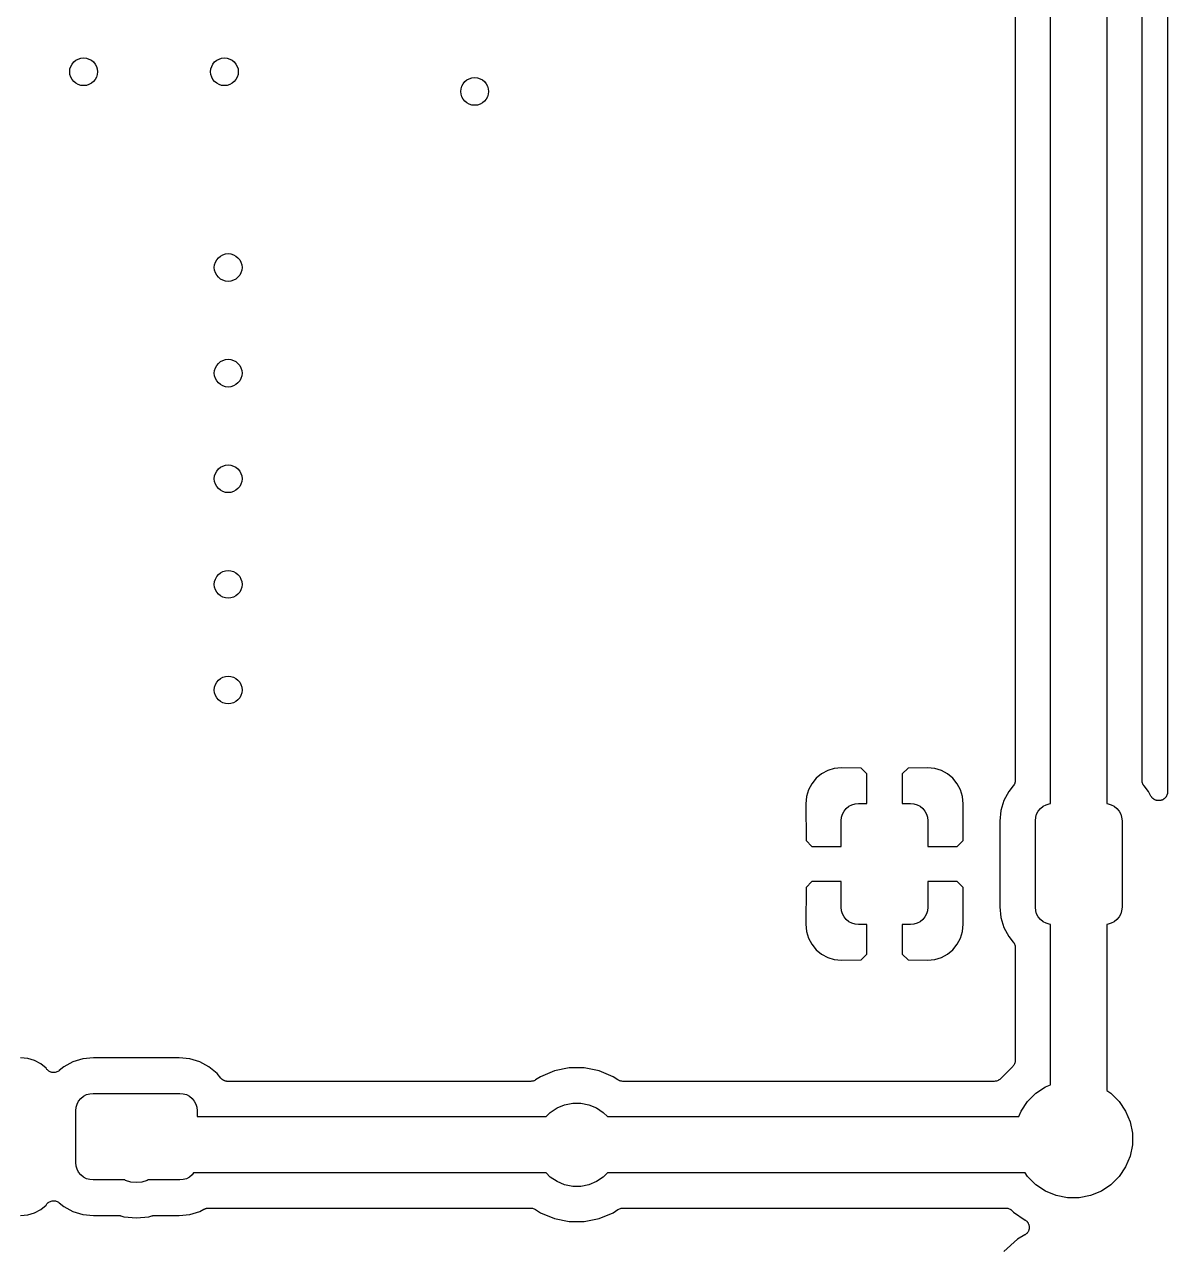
# Model space of a CAD drawing. Extents: x 105 to 193.4, y -145.7 to -72.2.
# Drawn here: x 176.95 to 193.44, y -107.88 to -90.25 of the extents above; entities that cross this region are included whole.
import ezdxf

# ---------------------------------------------------------------- set-up
doc = ezdxf.new("R2010")
doc.units = 0
doc.layers.add('BLACK', color=7, linetype='CONTINUOUS')

msp = doc.modelspace()

# ---------------------------------------------------------------- linework, layer by layer
at = {"layer": 'BLACK', "linetype": 'CONTINUOUS'}
for p, q in [((193.436, -72.313), (193.436, -101.321)), ((192.56, -88.772), (192.56, -101.49)), ((193.068, -101.156), (193.068, -88.8031)), ((191.748, -101.49), (191.748, -88.9203)), ((191.24, -89.1834), (191.24, -101.156)), ((188.534, -101.015), (188.445, -101.063)), ((188.629, -100.986), (188.534, -101.015)), ((188.735, -100.976), (188.629, -100.986)), ((189.015, -100.979), (188.735, -100.976)), ((189.1, -101.063), (189.015, -100.979)), ((189.693, -100.979), (189.608, -101.063)), ((189.973, -100.976), (189.693, -100.979)), ((190.079, -100.986), (189.973, -100.976)), ((190.174, -101.015), (190.079, -100.986)), ((190.263, -101.063), (190.174, -101.015)), ((188.305, -101.203), (188.257, -101.292)), ((188.368, -101.126), (188.305, -101.203)), ((188.445, -101.063), (188.368, -101.126)), ((189.1, -101.487), (189.1, -101.063)), ((189.608, -101.063), (189.608, -101.487)), ((190.34, -101.126), (190.263, -101.063)), ((190.403, -101.203), (190.34, -101.126)), ((190.451, -101.292), (190.403, -101.203)), ((191.229, -101.206), (191.227, -101.211)), ((191.231, -101.199), (191.229, -101.206)), ((191.234, -101.193), (191.231, -101.199)), ((191.235, -101.188), (191.234, -101.193)), ((191.237, -101.182), (191.235, -101.188)), ((191.238, -101.175), (191.237, -101.182)), ((191.239, -101.169), (191.238, -101.175)), ((191.24, -101.158), (191.239, -101.163)), ((191.239, -101.163), (191.239, -101.169)), ((191.24, -101.156), (191.24, -101.158)), ((193.069, -101.161), (193.068, -101.156)), ((193.069, -101.167), (193.069, -101.161)), ((193.07, -101.174), (193.069, -101.167)), ((193.071, -101.181), (193.07, -101.174)), ((193.072, -101.186), (193.071, -101.181)), ((193.073, -101.191), (193.072, -101.186)), ((193.076, -101.198), (193.073, -101.191)), ((193.078, -101.204), (193.076, -101.198)), ((193.081, -101.209), (193.078, -101.204)), ((193.083, -101.214), (193.081, -101.209)), ((188.228, -101.387), (188.218, -101.493)), ((188.257, -101.292), (188.228, -101.387)), ((190.48, -101.387), (190.451, -101.292)), ((190.49, -101.493), (190.48, -101.387)), ((191.147, -101.315), (191.076, -101.446)), ((191.211, -101.236), (191.147, -101.315)), ((191.214, -101.232), (191.211, -101.236)), ((191.217, -101.228), (191.214, -101.232)), ((191.221, -101.222), (191.217, -101.228)), ((191.225, -101.216), (191.221, -101.222)), ((191.227, -101.211), (191.225, -101.216)), ((193.086, -101.22), (193.083, -101.214)), ((193.09, -101.226), (193.086, -101.22)), ((193.093, -101.23), (193.09, -101.226)), ((193.096, -101.235), (193.093, -101.23)), ((193.097, -101.236), (193.096, -101.235)), ((193.161, -101.315), (193.097, -101.236)), ((193.197, -101.381), (193.161, -101.315)), ((193.2, -101.386), (193.197, -101.381)), ((193.203, -101.392), (193.2, -101.386)), ((193.42, -101.382), (193.417, -101.388)), ((193.423, -101.377), (193.42, -101.382)), ((193.426, -101.371), (193.423, -101.377)), ((193.428, -101.365), (193.426, -101.371)), ((193.43, -101.36), (193.428, -101.365)), ((193.431, -101.354), (193.43, -101.36)), ((193.433, -101.348), (193.431, -101.354)), ((193.434, -101.342), (193.433, -101.348)), ((193.435, -101.335), (193.434, -101.342)), ((193.436, -101.323), (193.435, -101.329)), ((193.435, -101.329), (193.435, -101.335)), ((193.436, -101.321), (193.436, -101.323)), ((188.218, -101.493), (188.221, -102.023)), ((188.771, -101.598), (188.802, -101.56)), ((188.802, -101.56), (188.84, -101.529)), ((188.84, -101.529), (188.883, -101.506)), ((188.883, -101.506), (188.93, -101.492)), ((188.93, -101.492), (188.979, -101.487)), ((188.979, -101.487), (189.1, -101.487)), ((189.608, -101.487), (189.729, -101.487)), ((189.729, -101.487), (189.778, -101.492)), ((189.778, -101.492), (189.825, -101.506)), ((189.825, -101.506), (189.868, -101.529)), ((189.868, -101.529), (189.906, -101.56)), ((189.906, -101.56), (189.937, -101.598)), ((190.487, -102.023), (190.49, -101.493)), ((191.076, -101.446), (191.033, -101.589)), ((191.571, -101.598), (191.602, -101.56)), ((191.602, -101.56), (191.64, -101.529)), ((191.64, -101.529), (191.683, -101.506)), ((191.683, -101.506), (191.73, -101.492)), ((191.73, -101.492), (191.748, -101.49)), ((192.56, -101.49), (192.578, -101.492)), ((192.578, -101.492), (192.625, -101.506)), ((192.625, -101.506), (192.668, -101.529)), ((192.668, -101.529), (192.706, -101.56)), ((192.706, -101.56), (192.737, -101.598)), ((193.207, -101.397), (193.203, -101.392)), ((193.211, -101.402), (193.207, -101.397)), ((193.215, -101.406), (193.211, -101.402)), ((193.219, -101.411), (193.215, -101.406)), ((193.224, -101.415), (193.219, -101.411)), ((193.228, -101.419), (193.224, -101.415)), ((193.233, -101.423), (193.228, -101.419)), ((193.238, -101.427), (193.233, -101.423)), ((193.244, -101.43), (193.238, -101.427)), ((193.249, -101.433), (193.244, -101.43)), ((193.254, -101.436), (193.249, -101.433)), ((193.26, -101.439), (193.254, -101.436)), ((193.266, -101.44), (193.26, -101.439)), ((193.272, -101.443), (193.266, -101.44)), ((193.278, -101.444), (193.272, -101.443)), ((193.283, -101.446), (193.278, -101.444)), ((193.29, -101.447), (193.283, -101.446)), ((193.296, -101.448), (193.29, -101.447)), ((193.302, -101.448), (193.296, -101.448)), ((193.308, -101.448), (193.302, -101.448)), ((193.314, -101.448), (193.308, -101.448)), ((193.321, -101.448), (193.314, -101.448)), ((193.327, -101.447), (193.321, -101.448)), ((193.333, -101.446), (193.327, -101.447)), ((193.339, -101.444), (193.333, -101.446)), ((193.345, -101.443), (193.339, -101.444)), ((193.351, -101.441), (193.345, -101.443)), ((193.357, -101.439), (193.351, -101.441)), ((193.362, -101.436), (193.357, -101.439)), ((193.368, -101.434), (193.362, -101.436)), ((193.373, -101.431), (193.368, -101.434)), ((193.379, -101.428), (193.373, -101.431)), ((193.383, -101.424), (193.379, -101.428)), ((193.389, -101.42), (193.383, -101.424)), ((193.393, -101.416), (193.389, -101.42)), ((193.398, -101.412), (193.393, -101.416)), ((193.402, -101.407), (193.398, -101.412)), ((193.406, -101.403), (193.402, -101.407)), ((193.41, -101.398), (193.406, -101.403)), ((193.414, -101.393), (193.41, -101.398)), ((193.417, -101.388), (193.414, -101.393)), ((188.729, -101.737), (188.734, -101.688)), ((188.729, -102.108), (188.729, -101.737)), ((188.734, -101.688), (188.748, -101.641)), ((188.748, -101.641), (188.771, -101.598)), ((189.937, -101.598), (189.96, -101.641)), ((189.96, -101.641), (189.974, -101.688)), ((189.974, -101.688), (189.979, -101.737)), ((189.979, -101.737), (189.979, -102.108)), ((191.033, -101.589), (191.018, -101.743)), ((191.529, -101.737), (191.534, -101.688)), ((191.529, -102.987), (191.529, -101.737)), ((191.534, -101.688), (191.548, -101.641)), ((191.548, -101.641), (191.571, -101.598)), ((192.737, -101.598), (192.76, -101.641)), ((192.76, -101.641), (192.774, -101.688)), ((192.774, -101.688), (192.779, -101.737)), ((192.779, -101.737), (192.779, -102.987)), ((191.018, -101.743), (191.018, -102.981)), ((188.221, -102.023), (188.305, -102.108)), ((190.403, -102.108), (190.487, -102.023)), ((188.305, -102.108), (188.729, -102.108)), ((189.979, -102.108), (190.403, -102.108)), ((188.305, -102.616), (188.221, -102.701)), ((188.729, -102.616), (188.305, -102.616)), ((188.729, -102.987), (188.729, -102.616)), ((189.979, -102.616), (189.979, -102.987)), ((190.403, -102.616), (189.979, -102.616)), ((190.487, -102.701), (190.403, -102.616)), ((188.221, -102.701), (188.218, -103.231)), ((190.49, -103.231), (190.487, -102.701)), ((188.734, -103.036), (188.729, -102.987)), ((188.748, -103.083), (188.734, -103.036)), ((188.771, -103.126), (188.748, -103.083)), ((188.802, -103.164), (188.771, -103.126)), ((189.937, -103.126), (189.906, -103.164)), ((189.96, -103.083), (189.937, -103.126)), ((189.974, -103.036), (189.96, -103.083)), ((189.979, -102.987), (189.974, -103.036)), ((191.018, -102.981), (191.033, -103.135)), ((191.033, -103.135), (191.076, -103.278)), ((191.534, -103.036), (191.529, -102.987)), ((191.548, -103.083), (191.534, -103.036)), ((191.571, -103.126), (191.548, -103.083)), ((191.602, -103.164), (191.571, -103.126)), ((192.737, -103.126), (192.706, -103.164)), ((192.76, -103.083), (192.737, -103.126)), ((192.774, -103.036), (192.76, -103.083)), ((192.779, -102.987), (192.774, -103.036)), ((188.218, -103.231), (188.228, -103.337)), ((188.84, -103.195), (188.802, -103.164)), ((188.883, -103.218), (188.84, -103.195)), ((188.93, -103.232), (188.883, -103.218)), ((188.979, -103.237), (188.93, -103.232)), ((189.1, -103.237), (188.979, -103.237)), ((189.1, -103.661), (189.1, -103.237)), ((189.729, -103.237), (189.608, -103.237)), ((189.608, -103.237), (189.608, -103.661)), ((189.778, -103.232), (189.729, -103.237)), ((189.825, -103.218), (189.778, -103.232)), ((189.868, -103.195), (189.825, -103.218)), ((189.906, -103.164), (189.868, -103.195)), ((190.48, -103.337), (190.49, -103.231)), ((191.076, -103.278), (191.147, -103.409)), ((191.64, -103.195), (191.602, -103.164)), ((191.683, -103.218), (191.64, -103.195)), ((191.73, -103.232), (191.683, -103.218)), ((191.748, -103.234), (191.73, -103.232)), ((191.748, -105.006), (191.748, -103.234)), ((192.578, -103.232), (192.56, -103.234)), ((192.56, -103.234), (192.56, -105.629)), ((192.625, -103.218), (192.578, -103.232)), ((192.668, -103.195), (192.625, -103.218)), ((192.706, -103.164), (192.668, -103.195)), ((188.228, -103.337), (188.257, -103.432)), ((188.257, -103.432), (188.305, -103.521)), ((190.403, -103.521), (190.451, -103.432)), ((190.451, -103.432), (190.48, -103.337)), ((191.147, -103.409), (191.211, -103.488)), ((191.211, -103.488), (191.212, -103.489)), ((191.212, -103.489), (191.215, -103.494)), ((191.215, -103.494), (191.218, -103.498)), ((191.218, -103.498), (191.222, -103.504)), ((188.305, -103.521), (188.368, -103.598)), ((188.368, -103.598), (188.445, -103.661)), ((188.445, -103.661), (188.534, -103.709)), ((189.015, -103.745), (189.1, -103.661)), ((189.608, -103.661), (189.693, -103.745)), ((190.174, -103.709), (190.263, -103.661)), ((190.263, -103.661), (190.34, -103.598)), ((190.34, -103.598), (190.403, -103.521)), ((191.222, -103.504), (191.225, -103.51)), ((191.225, -103.51), (191.227, -103.515)), ((191.227, -103.515), (191.23, -103.52)), ((191.23, -103.52), (191.232, -103.526)), ((191.232, -103.526), (191.235, -103.533)), ((191.235, -103.533), (191.236, -103.538)), ((191.236, -103.538), (191.237, -103.543)), ((191.237, -103.543), (191.238, -103.55)), ((191.238, -103.55), (191.239, -103.557)), ((191.239, -103.557), (191.239, -103.563)), ((191.239, -103.563), (191.24, -103.568)), ((191.24, -103.568), (191.24, -104.975)), ((188.534, -103.709), (188.629, -103.738)), ((188.629, -103.738), (188.735, -103.748)), ((188.735, -103.748), (189.015, -103.745)), ((189.693, -103.745), (189.973, -103.748)), ((189.973, -103.748), (190.079, -103.738)), ((190.079, -103.738), (190.174, -103.709)), ((191.24, -104.975), (191.24, -104.975)), ((191.24, -104.975), (191.24, -105.194)), ((191.748, -105.546), (191.748, -105.006)), ((191.748, -105.006), (191.748, -105.006)), ((176.997, -105.17), (176.891, -105.16)), ((177.092, -105.199), (176.997, -105.17)), ((177.181, -105.247), (177.092, -105.199)), ((177.258, -105.31), (177.181, -105.247)), ((177.646, -105.218), (177.515, -105.289)), ((177.789, -105.175), (177.646, -105.218)), ((177.943, -105.16), (177.789, -105.175)), ((179.181, -105.16), (177.943, -105.16)), ((179.335, -105.175), (179.181, -105.16)), ((179.478, -105.218), (179.335, -105.175)), ((179.609, -105.289), (179.478, -105.218)), ((191.217, -105.266), (191.21, -105.275)), ((191.218, -105.265), (191.217, -105.266)), ((191.224, -105.255), (191.218, -105.265)), ((191.218, -105.265), (191.218, -105.265)), ((191.229, -105.244), (191.224, -105.255)), ((191.23, -105.244), (191.229, -105.244)), ((191.233, -105.232), (191.23, -105.243)), ((191.23, -105.243), (191.23, -105.244)), ((191.237, -105.221), (191.233, -105.232)), ((191.238, -105.208), (191.237, -105.219)), ((191.237, -105.219), (191.237, -105.22)), ((191.237, -105.22), (191.237, -105.221)), ((191.24, -105.196), (191.238, -105.208)), ((191.24, -105.194), (191.24, -105.195)), ((191.24, -105.195), (191.24, -105.195)), ((191.24, -105.195), (191.24, -105.195)), ((191.24, -105.195), (191.24, -105.196)), ((177.27, -105.325), (177.258, -105.31)), ((177.279, -105.333), (177.27, -105.325)), ((177.287, -105.342), (177.279, -105.333)), ((177.288, -105.342), (177.287, -105.342)), ((177.287, -105.342), (177.287, -105.342)), ((177.298, -105.349), (177.288, -105.342)), ((177.307, -105.356), (177.298, -105.349)), ((177.308, -105.356), (177.307, -105.356)), ((177.319, -105.361), (177.308, -105.356)), ((177.308, -105.356), (177.308, -105.356)), ((177.33, -105.366), (177.319, -105.361)), ((177.331, -105.366), (177.33, -105.366)), ((177.343, -105.368), (177.331, -105.366)), ((177.331, -105.366), (177.331, -105.366)), ((177.355, -105.371), (177.343, -105.368)), ((177.367, -105.371), (177.355, -105.371)), ((177.355, -105.371), (177.355, -105.371)), ((177.355, -105.371), (177.355, -105.371)), ((177.379, -105.371), (177.367, -105.371)), ((177.38, -105.371), (177.379, -105.371)), ((177.392, -105.369), (177.38, -105.371)), ((177.38, -105.371), (177.38, -105.371)), ((177.404, -105.366), (177.392, -105.369)), ((177.405, -105.366), (177.404, -105.366)), ((177.404, -105.366), (177.404, -105.366)), ((177.416, -105.362), (177.405, -105.366)), ((177.427, -105.357), (177.416, -105.362)), ((177.428, -105.357), (177.427, -105.357)), ((177.427, -105.357), (177.427, -105.357)), ((177.437, -105.35), (177.428, -105.357)), ((177.448, -105.344), (177.437, -105.35)), ((177.449, -105.343), (177.448, -105.343)), ((177.448, -105.343), (177.448, -105.343)), ((177.448, -105.343), (177.448, -105.343)), ((177.448, -105.343), (177.448, -105.344)), ((177.515, -105.289), (177.449, -105.343)), ((179.725, -105.383), (179.609, -105.289)), ((179.781, -105.452), (179.725, -105.383)), ((184.389, -105.431), (184.32, -105.477)), ((184.591, -105.348), (184.389, -105.431)), ((184.805, -105.305), (184.591, -105.348)), ((185.023, -105.305), (184.805, -105.305)), ((185.237, -105.348), (185.023, -105.305)), ((185.439, -105.431), (185.237, -105.348)), ((185.508, -105.477), (185.439, -105.431)), ((191.202, -105.284), (191.025, -105.461)), ((191.21, -105.275), (191.202, -105.284)), ((179.785, -105.456), (179.781, -105.452)), ((179.789, -105.46), (179.785, -105.456)), ((179.794, -105.465), (179.789, -105.46)), ((179.799, -105.47), (179.794, -105.465)), ((179.803, -105.473), (179.799, -105.47)), ((179.808, -105.476), (179.803, -105.473)), ((179.814, -105.48), (179.808, -105.476)), ((179.819, -105.483), (179.814, -105.48)), ((179.825, -105.486), (179.819, -105.483)), ((179.829, -105.488), (179.825, -105.486)), ((179.836, -105.49), (179.829, -105.488)), ((179.842, -105.493), (179.836, -105.49)), ((179.848, -105.494), (179.842, -105.493)), ((179.853, -105.496), (179.848, -105.494)), ((179.86, -105.497), (179.853, -105.496)), ((179.867, -105.498), (179.86, -105.497)), ((179.872, -105.498), (179.867, -105.498)), ((179.878, -105.499), (179.872, -105.498)), ((179.879, -105.499), (179.878, -105.499)), ((184.25, -105.499), (179.879, -105.499)), ((184.261, -105.497), (184.25, -105.499)), ((184.273, -105.496), (184.261, -105.497)), ((184.274, -105.496), (184.273, -105.496)), ((184.285, -105.493), (184.274, -105.496)), ((184.274, -105.496), (184.274, -105.496)), ((184.297, -105.49), (184.285, -105.493)), ((184.298, -105.489), (184.297, -105.489)), ((184.297, -105.489), (184.297, -105.49)), ((184.308, -105.484), (184.298, -105.489)), ((184.319, -105.478), (184.308, -105.484)), ((184.32, -105.477), (184.319, -105.478)), ((184.32, -105.477), (184.32, -105.477)), ((184.32, -105.477), (184.32, -105.477)), ((184.32, -105.477), (184.32, -105.477)), ((185.518, -105.483), (185.508, -105.477)), ((185.528, -105.488), (185.518, -105.483)), ((185.529, -105.489), (185.528, -105.488)), ((185.53, -105.489), (185.529, -105.489)), ((185.541, -105.492), (185.53, -105.489)), ((185.552, -105.496), (185.541, -105.492)), ((185.553, -105.496), (185.552, -105.496)), ((185.565, -105.497), (185.553, -105.496)), ((185.553, -105.496), (185.553, -105.496)), ((185.577, -105.499), (185.565, -105.497)), ((185.578, -105.499), (185.577, -105.499)), ((190.935, -105.499), (185.578, -105.499)), ((185.578, -105.499), (185.578, -105.499)), ((185.578, -105.499), (185.578, -105.499)), ((185.578, -105.499), (185.578, -105.499)), ((190.947, -105.497), (190.935, -105.499)), ((190.959, -105.496), (190.947, -105.497)), ((190.96, -105.496), (190.959, -105.496)), ((190.959, -105.496), (190.959, -105.496)), ((190.971, -105.493), (190.96, -105.496)), ((190.982, -105.49), (190.971, -105.493)), ((190.983, -105.489), (190.982, -105.49)), ((190.984, -105.489), (190.983, -105.489)), ((190.994, -105.484), (190.984, -105.489)), ((191.004, -105.478), (190.994, -105.484)), ((191.005, -105.478), (191.004, -105.478)), ((191.006, -105.477), (191.005, -105.478)), ((191.015, -105.47), (191.006, -105.477)), ((191.024, -105.463), (191.015, -105.47)), ((191.025, -105.462), (191.024, -105.463)), ((191.025, -105.461), (191.025, -105.462)), ((191.025, -105.462), (191.025, -105.462)), ((191.025, -105.462), (191.025, -105.462)), ((191.536, -105.669), (191.675, -105.576)), ((191.675, -105.576), (191.748, -105.546)), ((177.706, -105.825), (177.729, -105.782)), ((177.729, -105.782), (177.76, -105.744)), ((177.76, -105.744), (177.798, -105.713)), ((177.798, -105.713), (177.841, -105.69)), ((177.841, -105.69), (177.888, -105.676)), ((177.888, -105.676), (177.937, -105.671)), ((177.937, -105.671), (179.187, -105.671)), ((179.187, -105.671), (179.236, -105.676)), ((179.236, -105.676), (179.283, -105.69)), ((179.283, -105.69), (179.326, -105.713)), ((179.326, -105.713), (179.364, -105.744)), ((179.364, -105.744), (179.395, -105.782)), ((179.395, -105.782), (179.418, -105.825)), ((191.325, -105.926), (191.418, -105.787)), ((191.418, -105.787), (191.536, -105.669)), ((192.56, -105.629), (192.62, -105.669)), ((192.62, -105.669), (192.738, -105.787)), ((192.738, -105.787), (192.831, -105.926)), ((177.687, -105.921), (177.692, -105.872)), ((177.687, -106.671), (177.687, -105.921)), ((177.692, -105.872), (177.706, -105.825)), ((179.418, -105.825), (179.432, -105.872)), ((179.432, -105.872), (179.437, -105.921)), ((179.437, -105.921), (179.437, -106.007)), ((184.472, -106.007), (184.532, -105.947)), ((184.532, -105.947), (184.63, -105.881)), ((184.63, -105.881), (184.739, -105.836)), ((184.739, -105.836), (184.855, -105.813)), ((184.855, -105.813), (184.973, -105.813)), ((184.973, -105.813), (185.089, -105.836)), ((185.089, -105.836), (185.198, -105.881)), ((185.198, -105.881), (185.296, -105.947)), ((185.296, -105.947), (185.356, -106.007)), ((191.292, -106.007), (191.325, -105.926)), ((192.831, -105.926), (192.895, -106.081)), ((179.437, -106.007), (184.472, -106.007)), ((185.356, -106.007), (191.292, -106.007)), ((192.895, -106.081), (192.928, -106.245)), ((192.928, -106.245), (192.928, -106.413)), ((192.928, -106.413), (192.895, -106.577)), ((177.692, -106.72), (177.687, -106.671)), ((192.895, -106.577), (192.831, -106.732)), ((177.706, -106.767), (177.692, -106.72)), ((177.729, -106.81), (177.706, -106.767)), ((177.76, -106.848), (177.729, -106.81)), ((177.798, -106.879), (177.76, -106.848)), ((179.364, -106.848), (179.326, -106.879)), ((179.387, -106.819), (179.364, -106.848)), ((184.472, -106.819), (179.387, -106.819)), ((184.532, -106.879), (184.472, -106.819)), ((185.356, -106.819), (185.296, -106.879)), ((191.383, -106.819), (185.356, -106.819)), ((191.418, -106.871), (191.383, -106.819)), ((192.831, -106.732), (192.738, -106.871)), ((177.841, -106.902), (177.798, -106.879)), ((177.888, -106.916), (177.841, -106.902)), ((177.937, -106.921), (177.888, -106.916)), ((178.394, -106.921), (177.937, -106.921)), ((178.406, -106.927), (178.394, -106.921)), ((178.482, -106.951), (178.406, -106.927)), ((178.562, -106.958), (178.482, -106.951)), ((178.642, -106.951), (178.562, -106.958)), ((178.718, -106.927), (178.642, -106.951)), ((178.73, -106.921), (178.718, -106.927)), ((179.187, -106.921), (178.73, -106.921)), ((179.236, -106.916), (179.187, -106.921)), ((179.283, -106.902), (179.236, -106.916)), ((179.326, -106.879), (179.283, -106.902)), ((184.63, -106.945), (184.532, -106.879)), ((184.739, -106.99), (184.63, -106.945)), ((184.855, -107.013), (184.739, -106.99)), ((184.973, -107.013), (184.855, -107.013)), ((185.089, -106.99), (184.973, -107.013)), ((185.198, -106.945), (185.089, -106.99)), ((185.296, -106.879), (185.198, -106.945)), ((191.536, -106.989), (191.418, -106.871)), ((191.675, -107.082), (191.536, -106.989)), ((192.62, -106.989), (192.481, -107.082)), ((192.738, -106.871), (192.62, -106.989)), ((191.83, -107.146), (191.675, -107.082)), ((191.994, -107.179), (191.83, -107.146)), ((192.162, -107.179), (191.994, -107.179)), ((192.326, -107.146), (192.162, -107.179)), ((192.481, -107.082), (192.326, -107.146)), ((177.092, -107.393), (177.181, -107.345)), ((177.181, -107.345), (177.258, -107.282)), ((177.258, -107.282), (177.27, -107.267)), ((177.27, -107.267), (177.271, -107.266)), ((177.271, -107.266), (177.28, -107.257)), ((177.271, -107.266), (177.271, -107.266)), ((177.271, -107.266), (177.271, -107.266)), ((177.271, -107.266), (177.271, -107.266)), ((177.28, -107.257), (177.288, -107.249)), ((177.288, -107.249), (177.289, -107.249)), ((177.289, -107.248), (177.299, -107.242)), ((177.289, -107.249), (177.289, -107.248)), ((177.299, -107.242), (177.309, -107.235)), ((177.309, -107.235), (177.309, -107.235)), ((177.309, -107.235), (177.31, -107.235)), ((177.31, -107.235), (177.321, -107.23)), ((177.321, -107.23), (177.332, -107.226)), ((177.332, -107.226), (177.332, -107.226)), ((177.332, -107.226), (177.333, -107.226)), ((177.333, -107.226), (177.345, -107.223)), ((177.345, -107.223), (177.356, -107.221)), ((177.356, -107.221), (177.357, -107.221)), ((177.357, -107.221), (177.357, -107.221)), ((177.357, -107.221), (177.369, -107.221)), ((177.369, -107.221), (177.381, -107.221)), ((177.381, -107.221), (177.382, -107.221)), ((177.382, -107.221), (177.382, -107.221)), ((177.382, -107.221), (177.394, -107.224)), ((177.394, -107.224), (177.405, -107.226)), ((177.405, -107.226), (177.406, -107.226)), ((177.406, -107.226), (177.406, -107.226)), ((177.406, -107.226), (177.417, -107.231)), ((177.417, -107.231), (177.428, -107.236)), ((177.428, -107.236), (177.429, -107.236)), ((177.429, -107.236), (177.429, -107.236)), ((177.429, -107.236), (177.439, -107.243)), ((177.439, -107.243), (177.449, -107.249)), ((177.449, -107.249), (177.515, -107.303)), ((177.515, -107.303), (177.646, -107.374)), ((177.646, -107.374), (177.789, -107.417)), ((179.335, -107.417), (179.478, -107.374)), ((179.478, -107.374), (179.536, -107.342)), ((179.536, -107.342), (179.538, -107.342)), ((179.538, -107.342), (179.543, -107.34)), ((179.543, -107.34), (179.548, -107.337)), ((179.548, -107.337), (179.554, -107.335)), ((179.554, -107.335), (179.561, -107.332)), ((179.561, -107.332), (179.566, -107.331)), ((179.566, -107.331), (179.572, -107.33)), ((179.572, -107.33), (179.578, -107.329)), ((179.578, -107.329), (179.585, -107.328)), ((179.585, -107.328), (179.591, -107.328)), ((179.591, -107.328), (179.596, -107.327)), ((179.596, -107.327), (184.25, -107.327)), ((184.25, -107.327), (184.25, -107.327)), ((184.25, -107.327), (184.25, -107.327)), ((184.25, -107.327), (184.25, -107.327)), ((184.25, -107.327), (184.251, -107.327)), ((184.251, -107.327), (184.263, -107.329)), ((184.263, -107.329), (184.275, -107.33)), ((184.275, -107.33), (184.275, -107.33)), ((184.275, -107.33), (184.276, -107.33)), ((184.276, -107.33), (184.287, -107.334)), ((184.287, -107.334), (184.298, -107.337)), ((184.298, -107.337), (184.299, -107.337)), ((184.299, -107.337), (184.3, -107.338)), ((184.3, -107.338), (184.31, -107.343)), ((184.31, -107.343), (184.32, -107.349)), ((184.32, -107.349), (184.389, -107.395)), ((185.439, -107.395), (185.508, -107.349)), ((185.508, -107.349), (185.509, -107.348)), ((185.508, -107.349), (185.508, -107.349)), ((185.508, -107.349), (185.508, -107.349)), ((185.508, -107.349), (185.508, -107.349)), ((185.509, -107.348), (185.52, -107.342)), ((185.52, -107.342), (185.53, -107.337)), ((185.53, -107.337), (185.531, -107.337)), ((185.531, -107.336), (185.543, -107.333)), ((185.531, -107.337), (185.531, -107.336)), ((185.543, -107.333), (185.554, -107.33)), ((185.554, -107.33), (185.554, -107.33)), ((185.554, -107.33), (185.555, -107.33)), ((185.555, -107.33), (185.567, -107.329)), ((185.567, -107.329), (185.578, -107.327)), ((185.578, -107.327), (191.103, -107.327)), ((191.103, -107.327), (191.104, -107.327)), ((191.104, -107.327), (191.104, -107.327)), ((191.104, -107.327), (191.104, -107.327)), ((191.104, -107.327), (191.105, -107.327)), ((191.105, -107.327), (191.117, -107.329)), ((191.117, -107.329), (191.128, -107.33)), ((191.128, -107.33), (191.129, -107.33)), ((191.129, -107.33), (191.13, -107.33)), ((191.13, -107.33), (191.141, -107.334)), ((191.141, -107.334), (191.152, -107.337)), ((191.152, -107.337), (191.153, -107.337)), ((191.153, -107.337), (191.153, -107.338)), ((191.153, -107.338), (191.164, -107.343)), ((191.164, -107.343), (191.174, -107.349)), ((191.174, -107.349), (191.174, -107.349)), ((191.174, -107.349), (191.175, -107.35)), ((191.175, -107.35), (191.184, -107.357)), ((191.184, -107.357), (191.193, -107.365)), ((191.193, -107.365), (191.212, -107.384)), ((176.891, -107.432), (176.997, -107.422)), ((176.997, -107.422), (177.092, -107.393)), ((177.789, -107.417), (177.943, -107.432)), ((177.943, -107.432), (178.301, -107.432)), ((178.301, -107.432), (178.303, -107.432)), ((178.303, -107.432), (178.308, -107.433)), ((178.308, -107.433), (178.314, -107.433)), ((178.314, -107.433), (178.32, -107.434)), ((178.32, -107.434), (178.327, -107.435)), ((178.327, -107.435), (178.333, -107.436)), ((178.333, -107.436), (178.338, -107.438)), ((178.338, -107.438), (178.383, -107.451)), ((178.383, -107.451), (178.562, -107.469)), ((178.562, -107.469), (178.741, -107.451)), ((178.741, -107.451), (178.786, -107.438)), ((178.786, -107.438), (178.788, -107.437)), ((178.788, -107.437), (178.793, -107.436)), ((178.793, -107.436), (178.798, -107.434)), ((178.798, -107.434), (178.805, -107.434)), ((178.805, -107.434), (178.812, -107.433)), ((178.812, -107.433), (178.818, -107.433)), ((178.818, -107.433), (178.823, -107.432)), ((178.823, -107.432), (179.181, -107.432)), ((179.181, -107.432), (179.335, -107.417)), ((184.389, -107.395), (184.591, -107.478)), ((184.591, -107.478), (184.805, -107.521)), ((184.805, -107.521), (185.023, -107.521)), ((185.023, -107.521), (185.237, -107.478)), ((185.237, -107.478), (185.439, -107.395)), ((191.212, -107.384), (191.384, -107.499)), ((191.384, -107.499), (191.386, -107.5)), ((191.386, -107.5), (191.388, -107.502)), ((191.388, -107.502), (191.39, -107.503)), ((191.39, -107.503), (191.397, -107.509)), ((191.397, -107.509), (191.405, -107.516)), ((191.405, -107.516), (191.406, -107.518)), ((191.406, -107.518), (191.409, -107.52)), ((191.409, -107.52), (191.414, -107.528)), ((191.414, -107.528), (191.42, -107.535)), ((191.42, -107.535), (191.421, -107.538)), ((191.421, -107.538), (191.423, -107.54)), ((191.423, -107.54), (191.427, -107.549)), ((191.427, -107.549), (191.431, -107.557)), ((191.431, -107.557), (191.432, -107.56)), ((191.379, -107.713), (191.272, -107.777)), ((191.381, -107.712), (191.379, -107.713)), ((191.384, -107.71), (191.381, -107.712)), ((191.391, -107.704), (191.384, -107.71)), ((191.398, -107.699), (191.391, -107.704)), ((191.4, -107.696), (191.398, -107.699)), ((191.403, -107.695), (191.4, -107.696)), ((191.409, -107.687), (191.403, -107.695)), ((191.415, -107.68), (191.409, -107.687)), ((191.417, -107.678), (191.415, -107.68)), ((191.419, -107.675), (191.417, -107.678)), ((191.423, -107.667), (191.419, -107.675)), ((191.428, -107.659), (191.423, -107.667)), ((191.429, -107.656), (191.428, -107.659)), ((191.43, -107.654), (191.429, -107.656)), ((191.433, -107.645), (191.43, -107.654)), ((191.432, -107.56), (191.433, -107.562)), ((191.433, -107.562), (191.436, -107.572)), ((191.437, -107.636), (191.433, -107.645)), ((191.436, -107.572), (191.438, -107.581)), ((191.438, -107.63), (191.437, -107.633)), ((191.437, -107.633), (191.437, -107.636)), ((191.438, -107.581), (191.439, -107.584)), ((191.439, -107.621), (191.438, -107.63)), ((191.439, -107.584), (191.439, -107.587)), ((191.439, -107.587), (191.44, -107.596)), ((191.44, -107.611), (191.439, -107.621)), ((191.44, -107.596), (191.441, -107.605)), ((191.441, -107.605), (191.44, -107.608)), ((191.44, -107.608), (191.44, -107.611)), ((191.272, -107.777), (191.075, -107.955))]:
    msp.add_line(p, q, dxfattribs=at)
at = {"layer": 'BLACK'}
for centre in [(177.8, -90.932), (179.832, -90.932), (183.442, -91.216), (179.886, -93.756), (179.886, -95.28), (179.886, -96.804), (179.886, -98.328), (179.886, -99.852)]:
    msp.add_circle(centre, 0.2, dxfattribs=at)

doc.saveas('drawing.dxf')
